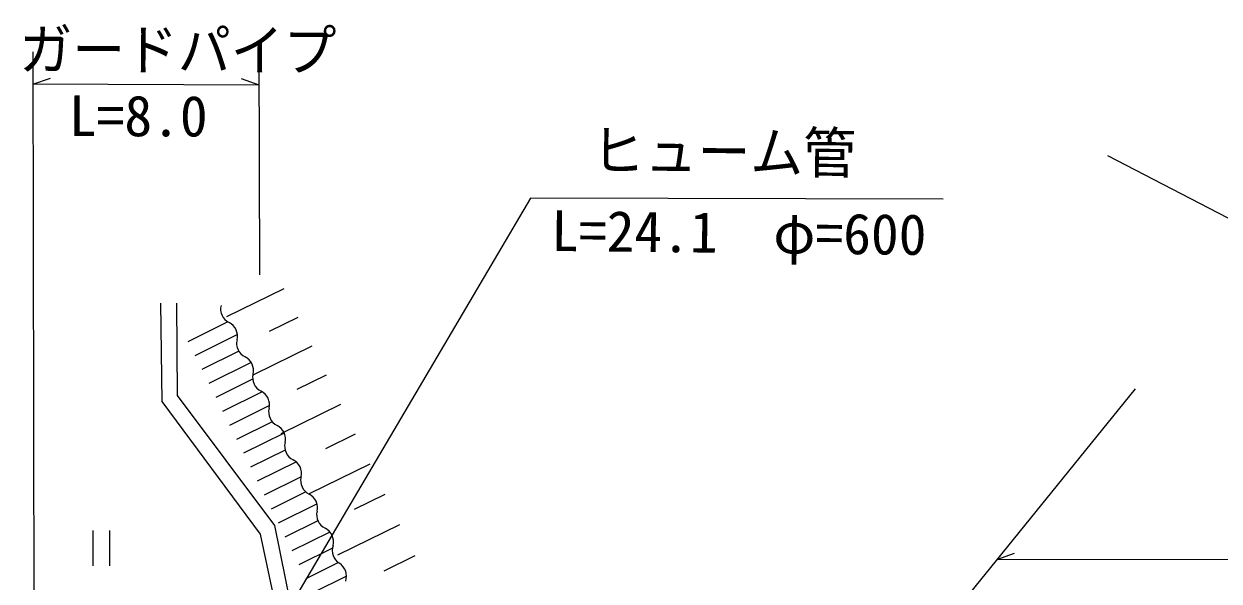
# Model space of a CAD drawing. Units: millimetres, scale not verified. Extents: x 40000 to 680000, y 20000 to 380000.
# Drawn here: x 158476 to 212188, y 319674 to 344719 of the extents above; entities that cross this region are included whole.
import ezdxf
from ezdxf.enums import TextEntityAlignment as Align

# ---------------------------------------------------------------- set-up
doc = ezdxf.new("R2010")
doc.units = ezdxf.units.MM
doc.header["$LTSCALE"] = 1000
for name, color, linetype, lineweight in [('M-BGD', 7, 'Continuous', 25), ('M-BMK-SRVR', 3, 'Continuous', 25), ('M-STR-HTXT', 7, 'Continuous', 13)]:
    doc.layers.add(name, color=color, linetype=linetype, lineweight=lineweight)
doc.styles.add('ＭＳ ゴシック', font='')
doc.styles.get('ＭＳ ゴシック').set_extended_font_data('MS Gothic')

msp = doc.modelspace()

# ---------------------------------------------------------------- linework, layer by layer
at = {"layer": 'M-BGD'}
for p, q in [((170150, 332809), (167577, 331545)), ((164614, 332165), (164671, 327753)), ((165383, 328010), (165350, 332165)), ((170782, 331523), (169496, 330891)), ((167641, 331322), (165850, 330433)), ((168069, 330753), (166162, 329806)), ((168135, 330004), (166473, 329179)), ((171415, 330236), (168790, 328946)), ((168692, 329499), (166784, 328552)), ((168756, 328749), (167095, 327925)), ((172059, 328924), (170747, 328279)), ((169189, 328183), (167407, 327298)), ((164671, 327753), (169097, 321782)), ((169747, 322169), (165383, 328010)), ((169512, 327562), (167718, 326671)), ((172704, 327611), (170027, 326296)), ((169633, 326840), (168029, 326044)), ((170175, 326328), (168341, 325417)), ((173362, 326273), (172023, 325615)), ((170215, 325566), (168652, 324790)), ((170720, 325035), (168963, 324163)), ((174019, 324934), (171289, 323593)), ((170931, 324359), (169275, 323536)), ((171146, 323684), (169586, 322909)), ((174690, 323569), (173325, 322898)), ((171648, 323152), (169897, 322282)), ((171686, 322389), (170208, 321655)), ((161581, 321953), (161581, 320353)), ((162331, 320353), (162331, 321953)), ((169097, 321782), (169910, 317964)), ((170556, 318231), (169747, 322169)), ((172229, 321877), (170520, 321028)), ((175361, 322204), (172576, 320836)), ((172338, 321150), (170831, 320401)), ((176045, 320811), (174652, 320127)), ((172611, 320504), (171142, 319774)), ((172975, 319903), (171454, 319147))]:
    msp.add_line(p, q, dxfattribs=at)
for centre, start, end in [((167992, 331902), 166.1434, 243.9035), ((167396, 330686), 346.1434, 63.9035), ((168711, 330360), 166.1434, 243.9035), ((168116, 329144), 346.1434, 63.9035), ((169431, 328819), 166.1434, 243.9035), ((168835, 327603), 346.1434, 63.9035), ((170150, 327278), 166.1434, 243.9035), ((169555, 326062), 346.1434, 63.9035), ((170870, 325736), 166.1434, 243.9035), ((170274, 324520), 346.1434, 63.9035), ((171589, 324196), 166.1434, 243.9035), ((170993, 322980), 346.1434, 63.9035), ((172308, 322655), 166.1434, 243.9035), ((171712, 321439), 346.1434, 63.9035), ((173008, 321052), 160.5948, 238.355), ((172298, 319899), 340.5948, 58.355)]:
    msp.add_arc(centre, 677, start, end, dxfattribs=at)
at = {"layer": 'M-BMK-SRVR'}
msp.add_line((207172, 338806), (236485, 323584), dxfattribs=at)
at = {"layer": 'M-STR-HTXT'}
for p, q in [((158872, 343463), (158928, 317049)), ((169037, 343520), (169066, 333438)), ((158875, 342010), (159666, 342283)), ((169042, 341967), (168253, 342247)), ((169042, 341967), (158875, 342010)), ((181239, 336886), (166285, 311486)), ((199783, 336844), (181239, 336886)), ((208412, 328311), (198147, 315639)), ((202202, 320651), (202992, 320927)), ((250414, 320589), (202202, 320651))]:
    msp.add_line(p, q, dxfattribs=at)

# ---------------------------------------------------------------- texts
at = {"layer": 'M-STR-HTXT', "style": 'ＭＳ ゴシック', "width": 0.95}
for s, rotation, p in [('ガードパイプ', 359.759, (158262, 342118)), ('ヒューム管', 359.384, (183982, 337574))]:
    msp.add_text(s, height=1833, rotation=rotation, dxfattribs=at).set_placement(p, align=Align.BOTTOM_LEFT)
at = {"layer": 'M-STR-HTXT', "style": 'ＭＳ ゴシック'}
for s, rotation, p in [('L=8.0', 359.759, (160493, 339133)), ('L=24.1\u3000φ=600', 359.384, (182158, 333965))]:
    msp.add_text(s, height=1833, rotation=rotation, dxfattribs=at).set_placement(p, align=Align.BOTTOM_LEFT)

doc.saveas('drawing.dxf')
